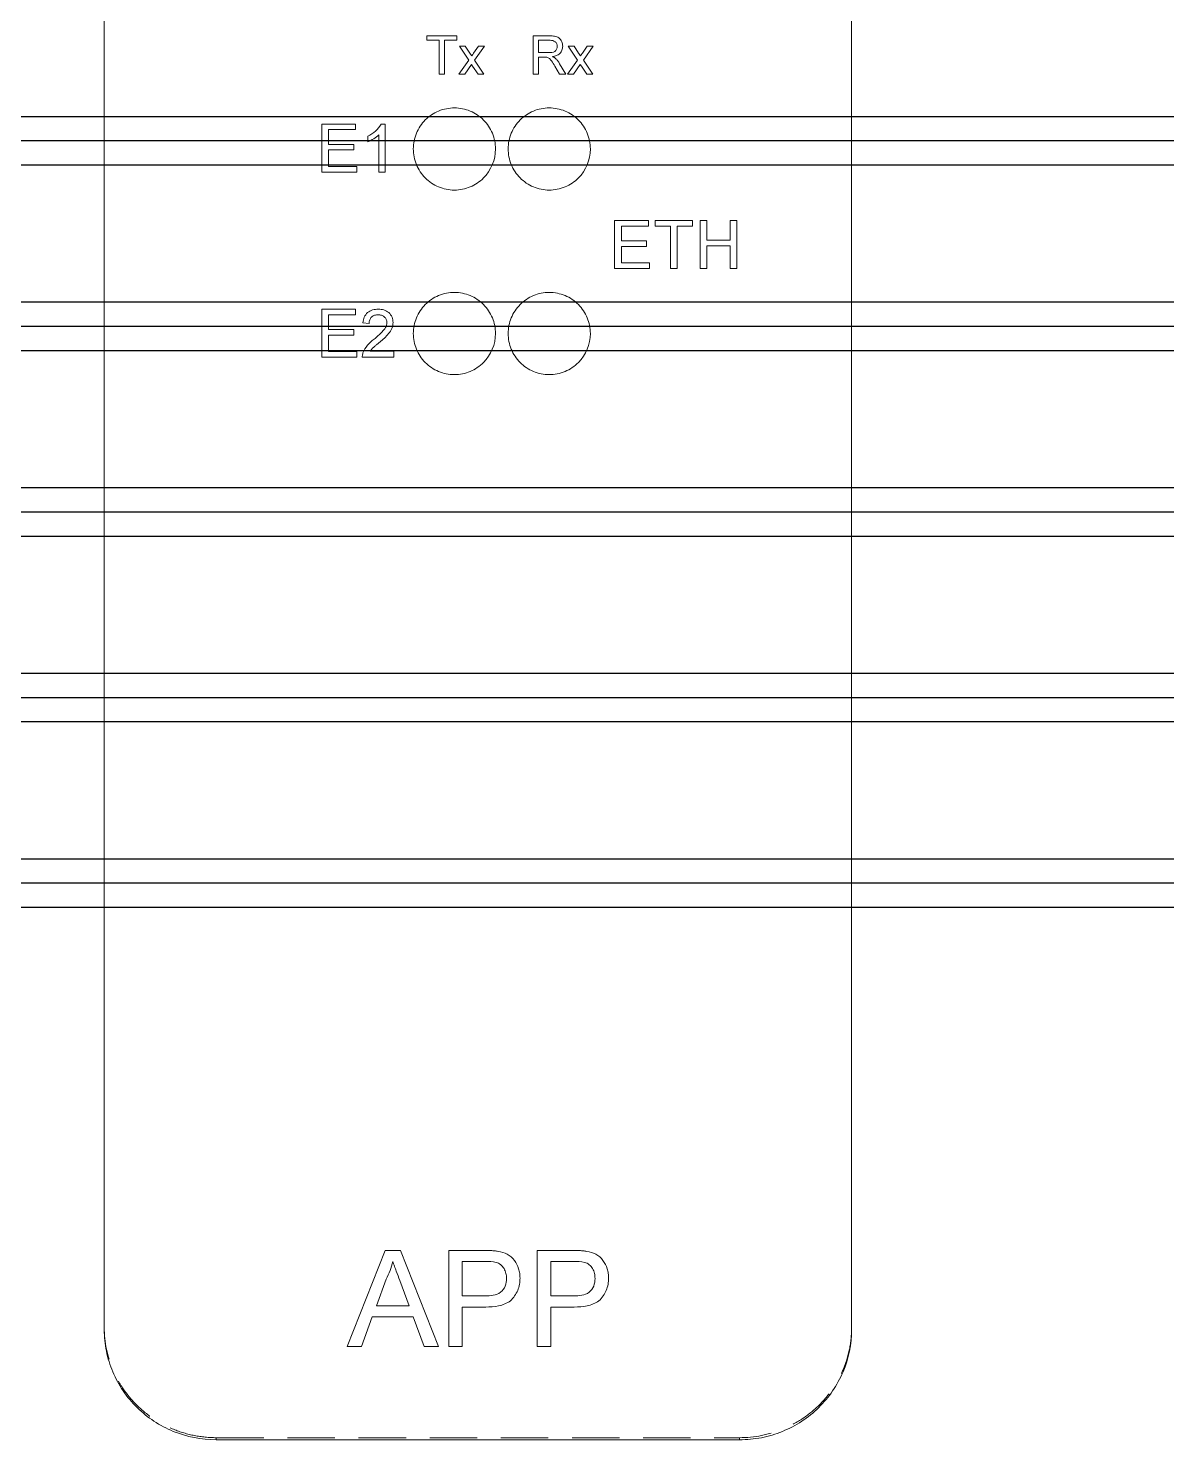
# Model space of a CAD drawing. Header units: millimetres. Extents: x 661 to 1125, y 84 to 277.
# Drawn here: x 1094.57 to 1125.24, y 104.64 to 142.42 of the extents above; entities that cross this region are included whole.
import ezdxf

# ---------------------------------------------------------------- set-up
doc = ezdxf.new("R2010")
doc.units = ezdxf.units.MM
doc.linetypes.add('HIDDEN', pattern=[1.905, 1.27, -0.635])

# ---------------------------------------------------------------- blocks, each defined once
blk = doc.blocks.new('D')
at = {"color": 6, "linetype": 'Continuous', "lineweight": 15}
for p, q in [((1096.607, 239.48), (1096.607, 107.586)), ((1116.617, 239.48), (1116.617, 107.586)), ((1106.05, 142.22), (1105.247, 142.22)), ((1105.247, 142.22), (1105.247, 142.101)), ((1105.247, 142.101), (1105.576, 142.101)), ((1105.576, 142.101), (1105.576, 141.192)), ((1105.721, 141.192), (1105.721, 142.101)), ((1105.721, 142.101), (1106.05, 142.101)), ((1106.05, 142.101), (1106.05, 142.22)), ((1108.092, 142.22), (1108.092, 141.192)), ((1108.537, 142.22), (1108.092, 142.22)), ((1108.236, 142.101), (1108.543, 142.101)), ((1108.236, 141.772), (1108.236, 142.101)), ((1106.274, 141.943), (1106.116, 141.943)), ((1106.116, 141.943), (1106.366, 141.568)), ((1106.395, 141.761), (1106.274, 141.943)), ((1106.63, 141.943), (1106.498, 141.755)), ((1106.524, 141.568), (1106.787, 141.943)), ((1106.787, 141.943), (1106.63, 141.943)), ((1108.512, 141.772), (1108.236, 141.772)), ((1109.185, 141.943), (1109.027, 141.943)), ((1109.027, 141.943), (1109.277, 141.568)), ((1109.306, 141.761), (1109.185, 141.943)), ((1109.54, 141.943), (1109.408, 141.755)), ((1109.435, 141.568), (1109.698, 141.943)), ((1109.698, 141.943), (1109.54, 141.943)), ((1106.366, 141.568), (1106.103, 141.192)), ((1106.261, 141.192), (1106.443, 141.452)), ((1106.443, 141.452), (1106.471, 141.411)), ((1106.471, 141.411), (1106.617, 141.192)), ((1106.774, 141.192), (1106.524, 141.568)), ((1108.236, 141.192), (1108.236, 141.653)), ((1108.236, 141.653), (1108.385, 141.653)), ((1108.672, 141.409), (1108.8, 141.192)), ((1108.966, 141.192), (1108.797, 141.476)), ((1109.277, 141.568), (1109.014, 141.192)), ((1109.171, 141.192), (1109.354, 141.452)), ((1109.354, 141.452), (1109.381, 141.411)), ((1109.381, 141.411), (1109.527, 141.192)), ((1109.685, 141.192), (1109.435, 141.568)), ((1105.576, 141.192), (1105.721, 141.192)), ((1106.103, 141.192), (1106.261, 141.192)), ((1106.617, 141.192), (1106.774, 141.192)), ((1108.092, 141.192), (1108.236, 141.192)), ((1108.8, 141.192), (1108.966, 141.192)), ((1109.014, 141.192), (1109.171, 141.192)), ((1109.527, 141.192), (1109.685, 141.192)), ((1102.43, 139.858), (1102.43, 138.574)), ((1103.336, 139.858), (1102.43, 139.858)), ((1103.336, 139.71), (1103.336, 139.858)), ((1104.126, 139.858), (1104.02, 139.858)), ((1104.126, 138.574), (1104.126, 139.858)), ((1102.611, 139.315), (1102.611, 139.71)), ((1102.611, 139.71), (1103.336, 139.71)), ((1103.665, 139.537), (1103.665, 139.385)), ((1103.961, 139.575), (1103.961, 138.574)), ((1103.286, 139.315), (1102.611, 139.315)), ((1102.611, 138.722), (1102.611, 139.167)), ((1102.611, 139.167), (1103.286, 139.167)), ((1103.286, 139.167), (1103.286, 139.315)), ((1103.369, 138.722), (1102.611, 138.722)), ((1103.369, 138.574), (1103.369, 138.722)), ((1102.43, 138.574), (1103.369, 138.574)), ((1103.961, 138.574), (1104.126, 138.574)), ((1111.176, 137.278), (1110.271, 137.278)), ((1110.271, 137.278), (1110.271, 135.993)), ((1111.176, 137.129), (1111.176, 137.278)), ((1111.357, 137.278), (1111.357, 137.129)), ((1112.361, 137.278), (1111.357, 137.278)), ((1112.361, 137.129), (1112.361, 137.278)), ((1112.74, 137.278), (1112.559, 137.278)), ((1112.559, 137.278), (1112.559, 135.993)), ((1112.74, 136.751), (1112.74, 137.278)), ((1113.547, 137.278), (1113.366, 137.278)), ((1113.366, 137.278), (1113.366, 136.751)), ((1113.547, 135.993), (1113.547, 137.278)), ((1110.452, 137.129), (1111.176, 137.129)), ((1110.452, 136.734), (1110.452, 137.129)), ((1111.357, 137.129), (1111.769, 137.129)), ((1111.769, 137.129), (1111.769, 135.993)), ((1111.95, 135.993), (1111.95, 137.129)), ((1111.95, 137.129), (1112.361, 137.129)), ((1111.127, 136.734), (1110.452, 136.734)), ((1110.452, 136.586), (1111.127, 136.586)), ((1110.452, 136.142), (1110.452, 136.586)), ((1111.127, 136.586), (1111.127, 136.734)), ((1113.366, 136.751), (1112.74, 136.751)), ((1112.74, 135.993), (1112.74, 136.603)), ((1112.74, 136.603), (1113.366, 136.603)), ((1113.366, 136.603), (1113.366, 135.993)), ((1111.209, 136.142), (1110.452, 136.142)), ((1111.209, 135.993), (1111.209, 136.142)), ((1110.271, 135.993), (1111.209, 135.993)), ((1111.769, 135.993), (1111.95, 135.993)), ((1112.559, 135.993), (1112.74, 135.993)), ((1113.366, 135.993), (1113.547, 135.993)), ((1103.336, 134.903), (1102.43, 134.903)), ((1102.43, 134.903), (1102.43, 133.619)), ((1103.336, 134.755), (1103.336, 134.903)), ((1102.611, 134.36), (1102.611, 134.755)), ((1102.611, 134.755), (1103.336, 134.755)), ((1103.533, 134.541), (1103.698, 134.524)), ((1103.286, 134.36), (1102.611, 134.36)), ((1102.611, 133.767), (1102.611, 134.212)), ((1102.611, 134.212), (1103.286, 134.212)), ((1103.286, 134.212), (1103.286, 134.36)), ((1103.369, 133.767), (1102.611, 133.767)), ((1103.369, 133.619), (1103.369, 133.767)), ((1104.357, 133.783), (1103.728, 133.783)), ((1104.357, 133.619), (1104.357, 133.783)), ((1102.43, 133.619), (1103.369, 133.619)), ((1103.517, 133.619), (1104.357, 133.619)), ((1104.127, 109.707), (1103.107, 107.138)), ((1104.535, 109.707), (1104.127, 109.707)), ((1105.555, 107.138), (1104.535, 109.707)), ((1105.829, 109.707), (1105.829, 107.138)), ((1106.773, 109.707), (1105.829, 109.707)), ((1109.144, 109.707), (1108.2, 109.707)), ((1108.2, 109.707), (1108.2, 107.138)), ((1106.191, 108.488), (1106.191, 109.41)), ((1106.191, 109.41), (1106.805, 109.41)), ((1108.562, 108.488), (1108.562, 109.41)), ((1108.562, 109.41), (1109.176, 109.41)), ((1103.893, 108.225), (1104.156, 108.936)), ((1104.52, 108.9), (1104.769, 108.225)), ((1106.811, 108.488), (1106.191, 108.488)), ((1109.182, 108.488), (1108.562, 108.488)), ((1104.769, 108.225), (1103.893, 108.225)), ((1106.191, 107.138), (1106.191, 108.192)), ((1106.191, 108.192), (1106.821, 108.192)), ((1108.562, 107.138), (1108.562, 108.192)), ((1108.562, 108.192), (1109.191, 108.192)), ((1103.491, 107.138), (1103.784, 107.929)), ((1103.784, 107.929), (1104.879, 107.929)), ((1104.879, 107.929), (1105.171, 107.138)), ((1103.107, 107.138), (1103.491, 107.138)), ((1105.171, 107.138), (1105.555, 107.138)), ((1105.829, 107.138), (1106.191, 107.138)), ((1108.2, 107.138), (1108.562, 107.138)), ((1099.607, 104.638), (1113.617, 104.638))]:
    blk.add_line(p, q, dxfattribs=at)
for p, q in [((1012.175, 140.066), (1125.244, 140.066)), ((1012.175, 139.416), (1125.244, 139.416)), ((1012.175, 138.766), (1125.244, 138.766)), ((1012.175, 135.098), (1125.244, 135.098)), ((1012.175, 134.448), (1125.244, 134.448)), ((1012.175, 133.798), (1125.244, 133.798)), ((1012.175, 130.13), (1125.244, 130.13)), ((1012.175, 129.48), (1125.244, 129.48)), ((1012.175, 128.83), (1125.244, 128.83)), ((1012.175, 125.162), (1125.244, 125.162)), ((1012.175, 124.512), (1125.244, 124.512)), ((1012.175, 123.862), (1125.244, 123.862)), ((1012.175, 120.194), (1125.244, 120.194)), ((1012.175, 119.544), (1125.244, 119.544)), ((1012.175, 118.894), (1125.244, 118.894))]:
    blk.add_line(p, q)
at = {"color": 6, "linetype": 'HIDDEN', "lineweight": 0}
for p, q in [((1099.607, 104.694), (1113.617, 104.694)), ((1099.607, 104.638), (1099.607, 104.694)), ((1113.617, 104.694), (1113.617, 104.638))]:
    blk.add_line(p, q, dxfattribs=at)
at = {"color": 6, "linetype": 'Continuous', "lineweight": 15}
for points, knots in [([(1108.882, 141.943), (1108.88, 141.985), (1108.874, 142.026), (1108.84, 142.104), (1108.815, 142.14), (1108.748, 142.191), (1108.706, 142.204), (1108.622, 142.218), (1108.58, 142.219), (1108.537, 142.22)], [0, 0, 0, 0, 0.25, 0.25, 0.5, 0.5, 0.75, 0.75, 1, 1, 1, 1]), ([(1108.543, 142.101), (1108.591, 142.101), (1108.641, 142.094), (1108.698, 142.05), (1108.713, 142.031), (1108.733, 141.987), (1108.736, 141.963), (1108.737, 141.94)], [0, 0, 0, 0, 0.5, 0.5, 0.75, 0.75, 1, 1, 1, 1]), ([(1106.447, 141.683), (1106.439, 141.696), (1106.43, 141.709), (1106.421, 141.722), (1106.417, 141.729), (1106.413, 141.735), (1106.408, 141.741), (1106.404, 141.748), (1106.4, 141.754), (1106.395, 141.761)], [0, 0, 0, 0, 0.00004696315, 0.00004696315, 0.00004696315, 0.00007044309, 0.00007044309, 0.00007044309, 0.0000939246, 0.0000939246, 0.0000939246, 0.0000939246]), ([(1106.498, 141.755), (1106.489, 141.743), (1106.481, 141.731), (1106.472, 141.719), (1106.468, 141.713), (1106.464, 141.707), (1106.46, 141.701), (1106.456, 141.695), (1106.451, 141.689), (1106.447, 141.683)], [0, 0, 0, 0, 0.00004415181, 0.00004415181, 0.00004415181, 0.00006622774, 0.00006622774, 0.00006622774, 0.00008830367, 0.00008830367, 0.00008830367, 0.00008830367]), ([(1108.737, 141.94), (1108.735, 141.886), (1108.714, 141.831), (1108.622, 141.774), (1108.565, 141.773), (1108.512, 141.772)], [0, 0, 0, 0, 0.5, 0.5, 1, 1, 1, 1]), ([(1108.609, 141.666), (1108.645, 141.672), (1108.68, 141.679), (1108.746, 141.706), (1108.778, 141.724), (1108.829, 141.773), (1108.85, 141.804), (1108.876, 141.871), (1108.881, 141.907), (1108.882, 141.943)], [0, 0, 0, 0, 0.25, 0.25, 0.5, 0.5, 0.75, 0.75, 1, 1, 1, 1]), ([(1109.358, 141.683), (1109.349, 141.696), (1109.341, 141.709), (1109.332, 141.722), (1109.328, 141.729), (1109.323, 141.735), (1109.319, 141.741), (1109.315, 141.748), (1109.31, 141.754), (1109.306, 141.761)], [0, 0, 0, 0, 0.00004696315, 0.00004696315, 0.00004696315, 0.00007044309, 0.00007044309, 0.00007044309, 0.0000939246, 0.0000939246, 0.0000939246, 0.0000939246]), ([(1109.408, 141.755), (1109.4, 141.743), (1109.392, 141.731), (1109.383, 141.719), (1109.379, 141.713), (1109.375, 141.707), (1109.371, 141.701), (1109.366, 141.695), (1109.362, 141.689), (1109.358, 141.683)], [0, 0, 0, 0, 0.00004415181, 0.00004415181, 0.00004415181, 0.00006622774, 0.00006622774, 0.00006622774, 0.00008830367, 0.00008830367, 0.00008830367, 0.00008830367]), ([(1108.385, 141.653), (1108.391, 141.653), (1108.397, 141.653), (1108.403, 141.653), (1108.409, 141.653), (1108.415, 141.653), (1108.421, 141.652), (1108.433, 141.652), (1108.444, 141.651), (1108.456, 141.649)], [0, 0, 0, 0, 0.00001794003, 0.00001794003, 0.00001794003, 0.0000358872, 0.0000358872, 0.0000358872, 0.00007169522, 0.00007169522, 0.00007169522, 0.00007169522]), ([(1108.456, 141.649), (1108.483, 141.64), (1108.508, 141.629), (1108.55, 141.592), (1108.567, 141.57), (1108.615, 141.504), (1108.643, 141.456), (1108.672, 141.409)], [0, 0, 0, 0, 0.25, 0.25, 0.5, 0.5, 1, 1, 1, 1]), ([(1108.689, 141.616), (1108.683, 141.621), (1108.677, 141.626), (1108.671, 141.631), (1108.664, 141.635), (1108.658, 141.64), (1108.651, 141.644), (1108.644, 141.648), (1108.637, 141.652), (1108.63, 141.656), (1108.623, 141.659), (1108.616, 141.663), (1108.609, 141.666)], [0, 0, 0, 0, 0.00002376247, 0.00002376247, 0.00002376247, 0.00004755403, 0.00004755403, 0.00004755403, 0.00007130208, 0.00007130208, 0.00007130208, 0.00009509324, 0.00009509324, 0.00009509324, 0.00009509324]), ([(1108.797, 141.476), (1108.782, 141.501), (1108.767, 141.526), (1108.749, 141.549), (1108.74, 141.561), (1108.731, 141.573), (1108.721, 141.584), (1108.711, 141.595), (1108.7, 141.605), (1108.689, 141.616)], [0, 0, 0, 0, 0.0000884716, 0.0000884716, 0.0000884716, 0.0001332782, 0.0001332782, 0.0001332782, 0.0001783972, 0.0001783972, 0.0001783972, 0.0001783972]), ([(1107.082, 139.192), (1107.082, 139.337), (1107.054, 139.479), (1106.944, 139.745), (1106.863, 139.866), (1106.661, 140.07), (1106.538, 140.152), (1106.272, 140.263), (1106.127, 140.292), (1105.839, 140.292), (1105.694, 140.264), (1105.427, 140.153), (1105.305, 140.071), (1105.1, 139.866), (1105.02, 139.744), (1104.91, 139.479), (1104.882, 139.335), (1104.882, 139.05), (1104.911, 138.906), (1105.019, 138.642), (1105.101, 138.519), (1105.303, 138.315), (1105.425, 138.233), (1105.691, 138.122), (1105.835, 138.092), (1106.126, 138.092), (1106.27, 138.121), (1106.538, 138.232), (1106.66, 138.314), (1106.964, 138.619), (1107.082, 138.903), (1107.082, 139.192)], [0, 0, 0, 0, 0.0625, 0.0625, 0.125, 0.125, 0.1875, 0.1875, 0.25, 0.25, 0.3125, 0.3125, 0.375, 0.375, 0.4375, 0.4375, 0.5, 0.5, 0.5625, 0.5625, 0.625, 0.625, 0.6875, 0.6875, 0.75, 0.75, 0.8125, 0.8125, 0.875, 0.875, 1, 1, 1, 1]), ([(1109.622, 139.192), (1109.622, 139.337), (1109.594, 139.479), (1109.484, 139.745), (1109.403, 139.866), (1109.201, 140.07), (1109.078, 140.152), (1108.812, 140.263), (1108.667, 140.292), (1108.379, 140.292), (1108.234, 140.264), (1107.967, 140.153), (1107.845, 140.071), (1107.64, 139.866), (1107.56, 139.744), (1107.45, 139.479), (1107.422, 139.335), (1107.422, 139.05), (1107.451, 138.906), (1107.559, 138.642), (1107.641, 138.519), (1107.843, 138.315), (1107.965, 138.233), (1108.231, 138.122), (1108.375, 138.092), (1108.666, 138.092), (1108.81, 138.121), (1109.078, 138.232), (1109.2, 138.314), (1109.504, 138.619), (1109.622, 138.903), (1109.622, 139.192)], [0, 0, 0, 0, 0.0625, 0.0625, 0.125, 0.125, 0.1875, 0.1875, 0.25, 0.25, 0.3125, 0.3125, 0.375, 0.375, 0.4375, 0.4375, 0.5, 0.5, 0.5625, 0.5625, 0.625, 0.625, 0.6875, 0.6875, 0.75, 0.75, 0.8125, 0.8125, 0.875, 0.875, 1, 1, 1, 1]), ([(1107.082, 134.252), (1107.082, 134.397), (1107.054, 134.539), (1106.944, 134.804), (1106.863, 134.926), (1106.661, 135.13), (1106.538, 135.212), (1106.273, 135.323), (1106.127, 135.352), (1105.839, 135.352), (1105.694, 135.324), (1105.426, 135.213), (1105.305, 135.131), (1105.1, 134.925), (1105.02, 134.804), (1104.91, 134.539), (1104.882, 134.395), (1104.882, 134.11), (1104.911, 133.966), (1105.019, 133.702), (1105.101, 133.579), (1105.302, 133.376), (1105.425, 133.293), (1105.691, 133.182), (1105.835, 133.152), (1106.126, 133.152), (1106.27, 133.181), (1106.538, 133.292), (1106.66, 133.374), (1106.964, 133.679), (1107.082, 133.963), (1107.082, 134.252)], [0, 0, 0, 0, 0.0625, 0.0625, 0.125, 0.125, 0.1875, 0.1875, 0.25, 0.25, 0.3125, 0.3125, 0.375, 0.375, 0.4375, 0.4375, 0.5, 0.5, 0.5625, 0.5625, 0.625, 0.625, 0.6875, 0.6875, 0.75, 0.75, 0.8125, 0.8125, 0.875, 0.875, 1, 1, 1, 1]), ([(1109.622, 134.252), (1109.622, 134.397), (1109.594, 134.539), (1109.484, 134.804), (1109.403, 134.926), (1109.201, 135.13), (1109.078, 135.212), (1108.813, 135.323), (1108.667, 135.352), (1108.379, 135.352), (1108.234, 135.324), (1107.966, 135.213), (1107.845, 135.131), (1107.64, 134.925), (1107.56, 134.804), (1107.45, 134.539), (1107.422, 134.395), (1107.422, 134.11), (1107.451, 133.966), (1107.559, 133.702), (1107.641, 133.579), (1107.842, 133.376), (1107.965, 133.293), (1108.231, 133.182), (1108.375, 133.152), (1108.666, 133.152), (1108.81, 133.181), (1109.078, 133.292), (1109.2, 133.374), (1109.504, 133.679), (1109.622, 133.963), (1109.622, 134.252)], [0, 0, 0, 0, 0.0625, 0.0625, 0.125, 0.125, 0.1875, 0.1875, 0.25, 0.25, 0.3125, 0.3125, 0.375, 0.375, 0.4375, 0.4375, 0.5, 0.5, 0.5625, 0.5625, 0.625, 0.625, 0.6875, 0.6875, 0.75, 0.75, 0.8125, 0.8125, 0.875, 0.875, 1, 1, 1, 1]), ([(1103.945, 134.903), (1103.894, 134.902), (1103.843, 134.897), (1103.744, 134.869), (1103.697, 134.845), (1103.62, 134.778), (1103.589, 134.736), (1103.549, 134.642), (1103.539, 134.592), (1103.533, 134.541)], [0, 0, 0, 0, 0.25, 0.25, 0.5, 0.5, 0.75, 0.75, 1, 1, 1, 1]), ([(1104.34, 134.549), (1104.339, 134.598), (1104.332, 134.648), (1104.291, 134.738), (1104.26, 134.778), (1104.186, 134.844), (1104.141, 134.868), (1104.046, 134.897), (1103.995, 134.902), (1103.945, 134.903)], [0, 0, 0, 0, 0.25, 0.25, 0.5, 0.5, 0.75, 0.75, 1, 1, 1, 1]), ([(1103.698, 134.524), (1103.699, 134.556), (1103.702, 134.587), (1103.725, 134.646), (1103.742, 134.673), (1103.789, 134.716), (1103.817, 134.731), (1103.877, 134.751), (1103.909, 134.754), (1103.941, 134.755)], [0, 0, 0, 0, 0.25, 0.25, 0.5, 0.5, 0.75, 0.75, 1, 1, 1, 1]), ([(1104.175, 134.547), (1104.174, 134.498), (1104.159, 134.452), (1104.111, 134.368), (1104.079, 134.331), (1103.978, 134.226), (1103.905, 134.162), (1103.83, 134.099)], [0, 0, 0, 0, 0.25, 0.25, 0.5, 0.5, 1, 1, 1, 1]), ([(1103.941, 134.755), (1103.971, 134.754), (1104, 134.751), (1104.056, 134.734), (1104.082, 134.72), (1104.126, 134.681), (1104.145, 134.658), (1104.17, 134.605), (1104.175, 134.576), (1104.175, 134.547)], [0, 0, 0, 0, 0.25, 0.25, 0.5, 0.5, 0.75, 0.75, 1, 1, 1, 1]), ([(1103.984, 134.022), (1104.068, 134.093), (1104.153, 134.164), (1104.256, 134.293), (1104.286, 134.338), (1104.329, 134.44), (1104.339, 134.494), (1104.34, 134.549)], [0, 0, 0, 0, 0.5, 0.5, 0.75, 0.75, 1, 1, 1, 1]), ([(1103.83, 134.099), (1103.768, 134.049), (1103.707, 133.997), (1103.602, 133.877), (1103.561, 133.808), (1103.534, 133.733)], [0, 0, 0, 0, 0.5, 0.5, 1, 1, 1, 1]), ([(1103.728, 133.783), (1103.746, 133.807), (1103.764, 133.83), (1103.784, 133.851), (1103.805, 133.871), (1103.827, 133.891), (1103.849, 133.91), (1103.871, 133.929), (1103.894, 133.947), (1103.916, 133.966), (1103.939, 133.985), (1103.961, 134.003), (1103.984, 134.022)], [0, 0, 0, 0, 0.0000880147, 0.0000880147, 0.0000880147, 0.0001758019, 0.0001758019, 0.0001758019, 0.0002635651, 0.0002635651, 0.0002635651, 0.0003513465, 0.0003513465, 0.0003513465, 0.0003513465]), ([(1103.534, 133.733), (1103.528, 133.715), (1103.523, 133.696), (1103.521, 133.678), (1103.519, 133.668), (1103.518, 133.658), (1103.517, 133.648), (1103.517, 133.639), (1103.517, 133.629), (1103.517, 133.619)], [0, 0, 0, 0, 0.0000577808, 0.0000577808, 0.0000577808, 0.0000873113, 0.0000873113, 0.0000873113, 0.0001170495, 0.0001170495, 0.0001170495, 0.0001170495]), ([(1107.154, 109.682), (1107.122, 109.688), (1107.091, 109.692), (1107.059, 109.696), (1107.027, 109.699), (1106.995, 109.7), (1106.964, 109.702), (1106.9, 109.705), (1106.836, 109.706), (1106.773, 109.707)], [0, 0, 0, 0, 0.0000955979, 0.0000955979, 0.0000955979, 0.0001911634, 0.0001911634, 0.0001911634, 0.0003818581, 0.0003818581, 0.0003818581, 0.0003818581]), ([(1107.739, 108.968), (1107.738, 109.01), (1107.737, 109.052), (1107.725, 109.135), (1107.715, 109.175), (1107.678, 109.296), (1107.64, 109.372), (1107.538, 109.507), (1107.472, 109.564), (1107.321, 109.644), (1107.238, 109.666), (1107.154, 109.682)], [0, 0, 0, 0, 0.125, 0.125, 0.25, 0.25, 0.5, 0.5, 0.75, 0.75, 1, 1, 1, 1]), ([(1109.524, 109.682), (1109.493, 109.688), (1109.461, 109.692), (1109.43, 109.696), (1109.398, 109.699), (1109.366, 109.7), (1109.334, 109.702), (1109.271, 109.705), (1109.207, 109.706), (1109.144, 109.707)], [0, 0, 0, 0, 0.0000955979, 0.0000955979, 0.0000955979, 0.0001911634, 0.0001911634, 0.0001911634, 0.0003818581, 0.0003818581, 0.0003818581, 0.0003818581]), ([(1110.11, 108.968), (1110.109, 109.01), (1110.107, 109.052), (1110.095, 109.135), (1110.086, 109.175), (1110.049, 109.296), (1110.011, 109.372), (1109.909, 109.507), (1109.843, 109.564), (1109.692, 109.644), (1109.609, 109.666), (1109.524, 109.682)], [0, 0, 0, 0, 0.125, 0.125, 0.25, 0.25, 0.5, 0.5, 0.75, 0.75, 1, 1, 1, 1]), ([(1104.156, 108.936), (1104.194, 109.012), (1104.229, 109.088), (1104.288, 109.247), (1104.311, 109.328), (1104.331, 109.41)], [0, 0, 0, 0, 0.5, 0.5, 1, 1, 1, 1]), ([(1104.331, 109.41), (1104.346, 109.368), (1104.363, 109.325), (1104.378, 109.283), (1104.394, 109.24), (1104.409, 109.197), (1104.425, 109.155), (1104.457, 109.07), (1104.489, 108.985), (1104.52, 108.9)], [0, 0, 0, 0, 0.0001380591, 0.0001380591, 0.0001380591, 0.0002761105, 0.0002761105, 0.0002761105, 0.0005522227, 0.0005522227, 0.0005522227, 0.0005522227]), ([(1107.101, 109.388), (1107.122, 109.38), (1107.144, 109.372), (1107.185, 109.352), (1107.204, 109.339), (1107.257, 109.295), (1107.287, 109.259), (1107.334, 109.18), (1107.351, 109.138), (1107.373, 109.049), (1107.376, 109.004), (1107.377, 108.958)], [0, 0, 0, 0, 0.125, 0.125, 0.25, 0.25, 0.5, 0.5, 0.75, 0.75, 1, 1, 1, 1]), ([(1109.471, 109.388), (1109.493, 109.38), (1109.515, 109.372), (1109.556, 109.352), (1109.574, 109.339), (1109.628, 109.295), (1109.657, 109.259), (1109.705, 109.18), (1109.721, 109.138), (1109.743, 109.049), (1109.746, 109.004), (1109.748, 108.958)], [0, 0, 0, 0, 0.125, 0.125, 0.25, 0.25, 0.5, 0.5, 0.75, 0.75, 1, 1, 1, 1]), ([(1107.377, 108.958), (1107.375, 108.888), (1107.367, 108.819), (1107.317, 108.688), (1107.275, 108.629), (1107.162, 108.544), (1107.092, 108.521), (1106.953, 108.493), (1106.882, 108.489), (1106.811, 108.488)], [0, 0, 0, 0, 0.25, 0.25, 0.5, 0.5, 0.75, 0.75, 1, 1, 1, 1]), ([(1106.821, 108.192), (1106.936, 108.194), (1107.052, 108.199), (1107.222, 108.236), (1107.278, 108.252), (1107.384, 108.296), (1107.436, 108.324), (1107.525, 108.396), (1107.562, 108.44), (1107.628, 108.534), (1107.655, 108.583), (1107.698, 108.688), (1107.715, 108.744), (1107.734, 108.855), (1107.738, 108.911), (1107.739, 108.968)], [0, 0, 0, 0, 0.25, 0.25, 0.375, 0.375, 0.5, 0.5, 0.625, 0.625, 0.75, 0.75, 0.875, 0.875, 1, 1, 1, 1]), ([(1109.748, 108.958), (1109.746, 108.888), (1109.738, 108.819), (1109.687, 108.688), (1109.645, 108.629), (1109.532, 108.544), (1109.463, 108.521), (1109.324, 108.493), (1109.253, 108.489), (1109.182, 108.488)], [0, 0, 0, 0, 0.25, 0.25, 0.5, 0.5, 0.75, 0.75, 1, 1, 1, 1]), ([(1109.191, 108.192), (1109.307, 108.194), (1109.423, 108.199), (1109.592, 108.236), (1109.649, 108.252), (1109.755, 108.296), (1109.807, 108.324), (1109.895, 108.396), (1109.933, 108.44), (1109.998, 108.534), (1110.026, 108.583), (1110.069, 108.688), (1110.085, 108.744), (1110.105, 108.855), (1110.109, 108.911), (1110.11, 108.968)], [0, 0, 0, 0, 0.25, 0.25, 0.375, 0.375, 0.5, 0.5, 0.625, 0.625, 0.75, 0.75, 0.875, 0.875, 1, 1, 1, 1]), ([(1096.607, 107.586), (1096.607, 107.392), (1096.627, 107.2), (1096.703, 106.823), (1096.76, 106.636), (1096.911, 106.279), (1097.003, 106.11), (1097.22, 105.79), (1097.347, 105.638), (1097.623, 105.366), (1097.774, 105.244), (1098.102, 105.029), (1098.276, 104.937), (1098.817, 104.716), (1099.211, 104.638), (1099.607, 104.638)], [0, 0, 0, 0, 0.125, 0.125, 0.25, 0.25, 0.375, 0.375, 0.5, 0.5, 0.625, 0.625, 0.75, 0.75, 1, 1, 1, 1]), ([(1113.617, 104.638), (1113.815, 104.638), (1114.01, 104.657), (1114.393, 104.732), (1114.584, 104.789), (1114.947, 104.936), (1115.119, 105.027), (1115.445, 105.241), (1115.599, 105.365), (1115.876, 105.637), (1116, 105.785), (1116.22, 106.107), (1116.313, 106.278), (1116.538, 106.81), (1116.617, 107.197), (1116.617, 107.586)], [0, 0, 0, 0, 0.125, 0.125, 0.25, 0.25, 0.375, 0.375, 0.5, 0.5, 0.625, 0.625, 0.75, 0.75, 1, 1, 1, 1])]:
    blk.add_open_spline(points, degree=3, knots=knots, dxfattribs=at)
for points in [[(1104.02, 139.858), (1103.944, 139.714), (1103.81, 139.612), (1103.665, 139.537)], [(1103.665, 139.385), (1103.774, 139.43), (1103.877, 139.493), (1103.961, 139.575)], [(1106.805, 109.41), (1106.904, 109.41), (1107.004, 109.411), (1107.101, 109.388)], [(1109.176, 109.41), (1109.275, 109.41), (1109.375, 109.411), (1109.471, 109.388)]]:
    blk.add_open_spline(points, degree=3, dxfattribs=at)
at = {"color": 6, "linetype": 'HIDDEN', "lineweight": 0}
for points in [[(1099.607, 104.694), (1099.409, 104.694), (1099.214, 104.714), (1098.831, 104.788), (1098.641, 104.845), (1098.278, 104.993), (1098.105, 105.083), (1097.779, 105.297), (1097.625, 105.421), (1097.348, 105.693), (1097.224, 105.841), (1097.005, 106.163), (1096.911, 106.334), (1096.687, 106.866), (1096.607, 107.253), (1096.607, 107.643)], [(1116.617, 107.643), (1116.617, 107.448), (1116.598, 107.256), (1116.522, 106.88), (1116.464, 106.693), (1116.314, 106.336), (1116.222, 106.166), (1116.004, 105.846), (1115.878, 105.694), (1115.601, 105.423), (1115.45, 105.301), (1115.123, 105.085), (1114.948, 104.993), (1114.407, 104.773), (1114.013, 104.694), (1113.617, 104.694)]]:
    blk.add_open_spline(points, degree=3, knots=[0, 0, 0, 0, 0.125, 0.125, 0.25, 0.25, 0.375, 0.375, 0.5, 0.5, 0.625, 0.625, 0.75, 0.75, 1, 1, 1, 1], dxfattribs=at)

msp = doc.modelspace()

# ---------------------------------------------------------------- block references
msp.add_blockref('D', (0, 0))

doc.saveas('drawing.dxf')
